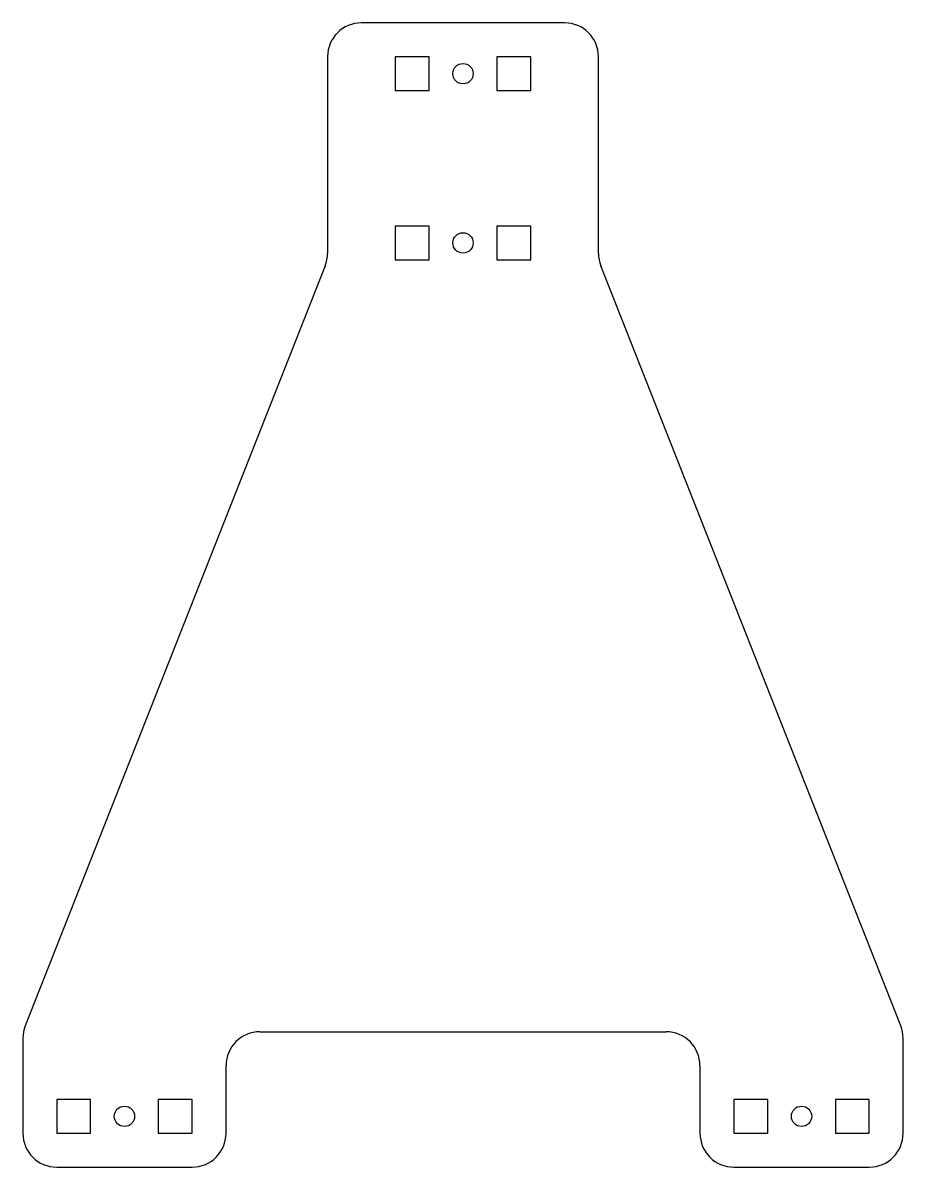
# Model space of a CAD drawing. Header units: millimetres. Extents: x -65 to 65, y -10 to 159.
import ezdxf

# ---------------------------------------------------------------- set-up
doc = ezdxf.new("R2010")
doc.units = ezdxf.units.MM

msp = doc.modelspace()

# ---------------------------------------------------------------- linework, layer by layer
at = {"color": 7, "linetype": 'Continuous', "lineweight": 25}
for p, q in [((15, 159), (-15, 159)), ((-20, 154), (-20, 124.95)), ((-5, 154), (-10, 154)), ((-10, 154), (-10, 149)), ((-5, 149), (-5, 154)), ((5, 154), (5, 149)), ((10, 154), (5, 154)), ((10, 149), (10, 154)), ((20, 124.95), (20, 154)), ((-10, 149), (-5, 149)), ((5, 149), (10, 149)), ((-5, 129), (-10, 129)), ((-10, 129), (-10, 124)), ((-5, 124), (-5, 129)), ((5, 129), (5, 124)), ((10, 129), (5, 129)), ((10, 124), (10, 129)), ((-10, 124), (-5, 124)), ((5, 124), (10, 124)), ((-20.35, 123.12), (-64.65, 10.88)), ((64.65, 10.88), (20.35, 123.12)), ((-65, 9.05), (-65, -5)), ((-30, 10), (30, 10)), ((65, -5), (65, 9.05)), ((-35, -5), (-35, 5)), ((35, 5), (35, -5)), ((-55, 0), (-60, 0)), ((-60, 0), (-60, -5)), ((-55, -5), (-55, 0)), ((-45, 0), (-45, -5)), ((-40, 0), (-45, 0)), ((-40, -5), (-40, 0)), ((45, 0), (40, 0)), ((40, 0), (40, -5)), ((45, -5), (45, 0)), ((55, 0), (55, -5)), ((60, 0), (55, 0)), ((60, -5), (60, 0)), ((-60, -5), (-55, -5)), ((-45, -5), (-40, -5)), ((40, -5), (45, -5)), ((55, -5), (60, -5)), ((-60, -10), (-40, -10)), ((40, -10), (60, -10))]:
    msp.add_line(p, q, dxfattribs=at)
for centre in [(0, 151.5), (0, 126.5), (-50, -2.5), (50, -2.5)]:
    msp.add_circle(centre, 1.5, dxfattribs=at)
for centre, start, end in [((-15, 154), 90, 180), ((15, 154), 0, 90), ((-25, 124.95), 338.459, 0), ((25, 124.95), 180, 201.541), ((-60, 9.05), 158.459, 180), ((60, 9.05), 0, 21.541), ((-30, 5), 90, 180), ((30, 5), 0, 90), ((-60, -5), 180, 270), ((-40, -5), 270, 0), ((40, -5), 180, 270), ((60, -5), 270, 0)]:
    msp.add_arc(centre, 5, start, end, dxfattribs=at)

doc.saveas('drawing.dxf')
